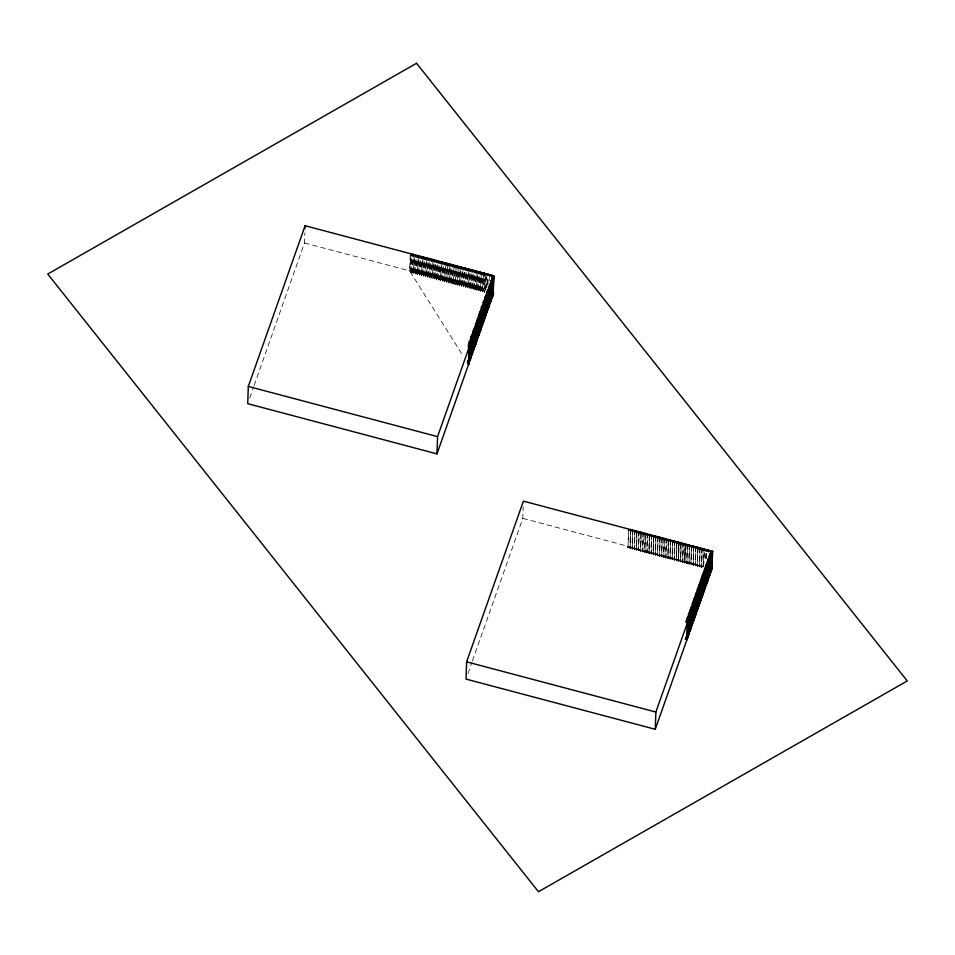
<?xml version="1.0" encoding="UTF-8"?>
<svg xmlns="http://www.w3.org/2000/svg" width="955" height="955" viewBox="0 0 955 955"><rect width="100%" height="100%" fill="white"/><g stroke="black" fill="none" stroke-linecap="round" stroke-linejoin="round"><path stroke-width="0.72" stroke-dasharray="4.78 3.58" d="M254.126 385.51L304.502 242.964L304.86 232.913M410.196 255.045L409.647 270.862L463.02 355.845M411.796 258.304L410.972 272.82L409.934 271.172L410.495 255.355M411.295 272.676L410.256 271.017L410.817 255.212M410.972 272.82L411.581 255.57M413.957 257.42L413.085 273.381L412.035 271.721L412.644 254.472M413.408 273.237L412.357 271.578L412.966 254.328M413.085 273.381L413.682 256.131M416.01 259.426L415.186 273.942L414.148 272.282L414.745 255.033M415.509 273.799L414.47 272.139L415.067 254.89M415.186 273.942L415.783 256.692M418.159 258.542L417.287 274.503L416.249 272.844L416.846 255.594M417.61 274.348L416.571 272.7L417.12 256.883M417.287 274.503L417.884 257.253M420.212 260.536L419.388 275.052L418.35 273.393L418.947 256.155M419.711 274.909L418.672 273.249L419.269 256M419.388 275.052L419.997 257.802M422.361 259.653L421.489 275.613L420.451 273.954L421.048 256.704M421.812 275.47L420.773 273.81L421.322 258.005M421.489 275.613L422.098 258.363M424.414 261.658L423.59 276.174L422.552 274.515L423.161 257.265M423.913 276.031L422.874 274.372L423.483 257.122M423.59 276.174L424.199 258.924M426.575 260.775L425.703 276.723L424.653 275.076L425.214 259.259M426.014 276.58L424.975 274.933L425.536 259.115M425.703 276.723L426.3 259.485M428.628 262.768L427.804 277.284L426.754 275.625L427.363 258.375M428.127 277.141L427.076 275.482L427.685 258.232M427.804 277.284L428.401 260.035M430.729 263.329L429.905 277.845L428.867 276.186L429.416 260.381M430.228 277.702L429.189 276.043L429.738 260.226M429.905 277.845L430.502 260.596M432.878 262.446L432.006 278.406L430.968 276.747L431.565 259.497M432.329 278.251L431.29 276.604L431.887 259.354M432.006 278.406L432.603 261.157M434.931 264.44L434.107 278.956L433.069 277.308L433.618 261.491M434.43 278.812L433.391 277.153L433.94 261.348M434.107 278.956L434.716 261.706M437.032 265.001L436.208 279.517L435.17 277.857L435.778 260.608M436.531 279.373L435.492 277.714L436.101 260.464M436.208 279.517L436.817 262.267M439.133 265.562L438.309 280.078L437.271 278.418L437.82 262.613M438.632 279.934L437.593 278.275L438.142 262.458M438.309 280.078L438.918 262.828M441.294 264.678L440.422 280.639L439.372 278.979L439.98 261.73M440.744 280.484L439.694 278.836L440.303 261.586M440.422 280.639L441.019 263.389M443.347 266.672L442.523 281.188L441.485 279.529L442.034 263.723M442.845 281.045L441.807 279.385L442.356 263.58M442.523 281.188L443.12 263.938M445.496 265.788L444.624 281.749L443.586 280.09L444.182 262.84M444.946 281.606L443.908 279.946L444.505 262.697M444.624 281.749L445.221 264.499M447.597 266.35L446.725 282.31L445.687 280.651L446.283 263.401M447.047 282.167L446.009 280.507L446.606 263.258M446.725 282.31L447.322 265.06M449.698 266.911L448.826 282.859L447.788 281.212L448.384 263.962M449.148 282.716L448.11 281.057L448.707 263.819M448.826 282.859L449.435 265.621M451.751 268.904L450.927 283.42L449.889 281.761L450.497 264.511M451.249 283.277L450.211 281.618L450.82 264.368M450.927 283.42L451.536 266.17M453.912 268.021L453.028 283.981L451.99 282.322L452.598 265.072M453.35 283.838L452.312 282.179L452.873 266.361M453.028 283.981L453.637 266.732M456.013 268.582L455.141 284.542L454.091 282.883L454.699 265.633M455.463 284.387L454.413 282.74L455.022 265.49M455.141 284.542L455.738 267.293M458.114 269.143L457.242 285.091L456.204 283.432L456.753 267.627M457.564 284.948L456.526 283.289L457.075 267.484M457.242 285.091L457.839 267.842M460.214 269.692L459.343 285.652L458.305 283.993L458.901 266.743M459.665 285.509L458.627 283.85L459.224 266.6M459.343 285.652L459.94 268.403M462.268 271.697L461.444 286.214L460.406 284.554L460.955 268.737M461.766 286.07L460.728 284.411L461.277 268.594M461.444 286.214L462.053 268.964M464.369 272.247L463.545 286.763L462.507 285.115L463.115 267.866M463.867 286.619L462.829 284.972L463.426 267.722M463.545 286.763L464.154 269.525M466.47 272.808L465.646 287.324L464.608 285.664L465.157 269.859M465.968 287.18L464.93 285.521L465.479 269.716M465.646 287.324L466.255 270.074M468.63 271.924L467.759 287.885L466.709 286.225L467.317 268.976M468.081 287.742L467.031 286.082L467.64 268.832M467.759 287.885L468.356 270.635M470.684 273.918L469.86 288.446L468.821 286.787L469.371 270.969M470.182 288.303L469.132 286.643L469.693 270.826M469.86 288.446L470.457 271.196M472.785 274.479L471.961 288.995L470.922 287.348L471.519 270.098M472.283 288.852L471.245 287.192L471.842 269.955M471.961 288.995L472.558 271.757M474.886 275.04L474.062 289.556L473.023 287.897L473.573 272.091M474.384 289.413L473.346 287.753L473.895 271.948M474.062 289.556L474.659 272.306M477.034 274.157L476.163 290.117L475.124 288.458L475.721 271.208M476.485 289.974L475.447 288.315L476.044 271.065M476.163 290.117L476.772 272.867M479.088 276.15L478.264 290.678L477.225 289.019L477.834 271.769M478.586 290.523L477.548 288.876L478.157 271.626M478.264 290.678L478.873 273.428M481.248 275.279L480.365 291.227L479.326 289.568L479.935 272.33M480.687 291.084L479.649 289.425L480.258 272.175M480.365 291.227L480.974 273.978M483.349 275.828L482.478 291.788L481.427 290.129L482.036 272.879M482.8 291.645L481.75 289.986L482.359 272.736M482.478 291.788L483.075 274.539M485.176 275.1L484.579 292.349L483.54 290.69L484.137 273.44M484.901 292.206L483.863 290.547L484.412 274.73M484.949 290.762L485.45 276.389M485.689 289.807L486.143 276.878M486.059 288.231L486.465 276.723M486.883 287.157L487.181 278.526M487.301 284.136L487.504 278.382M487.993 284.614L488.244 277.428M489.235 280.531L489.33 277.654M472.427 660.92L522.803 518.386L523.209 506.89M630.407 529.524L629.978 547.048L628.044 547.919L628.545 529.034M628.044 547.919L628.593 532.102M632.508 530.085L632.079 547.609L630.145 548.468L630.575 529.798M630.145 548.468L630.694 532.663M634.609 530.634L634.18 548.158L632.246 549.03L632.676 530.359M632.246 549.03L632.795 533.224M636.663 532.627L636.281 548.719L634.347 549.591L634.777 530.908M634.347 549.591L634.896 533.773M638.811 531.756L638.382 549.28L636.448 550.14L636.889 531.469M636.448 550.14L637.009 534.334M640.865 533.75L640.483 549.829L638.549 550.701L638.99 532.031M638.549 550.701L639.11 534.895M643.013 532.866L642.596 550.39L640.662 551.262L641.091 532.592M640.662 551.262L641.211 535.445M645.067 534.86L644.697 550.951L642.763 551.823L643.192 533.141M642.763 551.823L643.312 536.006M647.227 533.988L646.798 551.513L644.864 552.372L645.293 533.702M644.864 552.372L645.413 536.567M649.281 535.982L648.899 552.062L646.965 552.933L647.395 534.263M646.965 552.933L647.514 537.128M651.429 535.098L651 552.623L649.066 553.494L649.496 534.812M649.066 553.494L649.615 537.677M653.483 537.092L653.101 553.184L651.167 554.055L651.608 535.373M651.167 554.055L651.728 538.238M655.631 536.209L655.202 553.733L653.28 554.604L653.698 537.08M653.28 554.604L653.781 540.232M657.744 536.77L657.315 554.294L655.381 555.165L655.81 536.495M655.381 555.165L655.93 539.348M659.845 537.331L659.416 554.855L657.482 555.726L657.911 538.202M657.482 555.726L657.983 541.354M661.946 537.892L661.517 555.416L659.583 556.276L660.012 538.751M659.583 556.276L660.132 540.47M664.047 538.441L663.618 555.965L661.684 556.837L662.113 538.166M661.684 556.837L662.233 541.031M666.148 539.002L665.719 556.526L663.785 557.398L664.226 538.727M663.785 557.398L664.346 541.581M668.202 540.996L667.82 557.087L665.886 557.959L666.315 540.435M665.886 557.959L666.447 542.142M670.35 540.124L669.933 557.648L667.999 558.508L668.428 539.838M667.999 558.508L668.548 542.703M672.63 540.948L672.034 558.198L670.1 559.069L670.529 540.399M670.1 559.069L670.649 543.264M674.564 541.234L674.135 558.759L672.201 559.63L672.63 542.106M672.201 559.63L672.75 543.813M676.617 543.228L676.236 559.32L674.302 560.179L674.731 541.509M674.302 560.179L674.851 544.374M678.945 542.631L678.337 559.869L676.403 560.74L676.832 542.07M676.403 560.74L676.952 544.935M678.337 559.869L678.766 542.345M680.82 544.35L680.438 560.43L678.504 561.301L678.933 543.777M678.504 561.301L679.065 545.484M682.968 543.467L682.538 560.991L680.605 561.862L681.046 543.18M680.605 561.862L681.166 546.045M685.201 545.735L684.651 561.552L682.718 562.411L683.147 543.741M682.718 562.411L683.267 546.606M684.651 561.552L685.022 545.46M687.182 544.577L686.752 562.101L684.819 562.973L685.248 545.448M684.819 562.973L685.32 548.6M689.283 545.138L688.853 562.662L686.92 563.534L687.349 544.863M686.92 563.534L687.469 547.716M691.551 545.974L690.954 563.223L689.021 564.095L689.45 545.412M689.021 564.095L689.57 548.277M690.954 563.223L691.384 545.699M693.485 546.26L693.055 563.784L691.122 564.644L691.551 547.12M695.586 546.809L695.156 564.333L693.223 565.205L693.664 546.535M693.223 565.205L693.724 550.832M697.866 547.645L697.257 564.894L695.336 565.766L695.765 547.084M695.336 565.766L695.885 549.949M697.257 564.894L697.687 547.37M699.8 547.931L699.37 565.456L697.437 566.315L697.866 548.791M701.901 548.48L701.471 566.005L699.538 566.876L699.967 548.206M699.538 566.876L700.087 551.071M703.572 566.566L701.459 567.163L702.068 549.913M701.639 567.437L702.14 553.064M701.459 567.163L703.393 566.291L703.954 550.486M703.62 565.133L704.169 549.316M703.62 566.279L704.289 552.181M705.805 558.221L706.008 552.479M705.972 558.496L706.223 552.468M706.199 558.496L706.402 552.742M249.685 398.08L253.636 386.906M467.986 673.502L471.937 662.316M627.865 547.633L629.799 546.773M629.966 548.194L631.9 547.322M632.067 548.755L634.001 547.884M634.18 549.316L636.114 548.445M636.281 549.865L638.215 549.006M638.382 550.426L640.316 549.555M640.483 550.987L642.417 550.116M642.584 551.536L644.518 550.677M644.685 552.097L646.619 551.226M646.798 552.659L648.72 551.787M648.899 553.22L650.833 552.348M651 553.769L653.101 553.184M653.101 554.33L655.035 553.458M655.202 554.891L657.136 554.019M657.303 555.452L659.416 554.855M659.404 556.001L661.338 555.142M661.517 556.562L663.45 555.691M663.618 557.123L665.719 556.526M665.719 557.672L667.652 556.813M667.82 558.233L669.753 557.362M669.921 558.794L672.034 558.198M672.022 559.355L673.955 558.484M674.123 559.905L676.056 559.045M676.236 560.466L678.169 559.594M678.337 561.027L680.27 560.155M680.438 561.588L682.371 560.716M682.538 562.137L684.472 561.277M684.639 562.698L686.573 561.827M686.74 563.259L688.674 562.388M688.853 563.808L690.775 562.949M692.888 563.498L691.122 564.644M693.055 564.93L694.989 564.059M695.156 565.491L697.09 564.62M699.191 565.181L697.437 566.315M699.358 566.601L701.292 565.73M304.502 242.964L485.2 290.905M522.803 518.386L703.453 566.303"/><path stroke-width="1.43" d="M436.96 453.876L437.569 436.626L494.356 275.923L305.111 225.726L248.312 386.429L247.715 403.667L436.96 453.876L493.759 293.173M305.003 228.591L305.111 225.726M468.416 347.835L468.893 343.382L469.932 345.042L469.335 362.279L467.962 360.775M468.595 352.001L468.893 343.382M468.38 364.213L468.977 346.963L468.26 345.161L469.299 346.82L468.702 364.07L467.341 362.554M468.511 364.595L469.12 347.345M469.012 362.434L469.609 345.185L468.571 343.525M470.314 342.475L470.791 338.022L469.645 360.644L470.242 343.394L469.203 341.735L470.242 343.394M470.266 358.853L470.875 341.615L470.158 339.813L471.197 341.46L470.588 358.71L469.227 357.206L470.588 358.71M470.469 338.166L471.507 339.825L470.899 357.075L471.83 339.682L470.791 338.022M471.448 351.703L471.746 343.072M472.14 338.034L471.531 355.284L472.462 337.891L471.09 336.387L472.462 337.891M472.427 339.849L472.677 332.662L473.394 334.465L472.797 351.715L473.716 334.322L472.677 332.662M472.761 336.256L472.164 353.505L473.083 336.112L471.722 334.596L473.083 336.112M473.214 340.744L473.322 337.867M474.026 332.686L472.988 331.027L474.026 332.686L473.429 349.936L474.575 327.314L475.292 329.105L475.005 346.211L475.614 328.962L474.575 327.314M474.659 330.896L474.062 348.145L474.981 330.752L473.62 329.236L474.981 330.752M475.315 344.576L475.924 327.326L475.208 325.524L476.247 327.183L475.638 344.433L474.277 342.917L475.638 344.433M476.211 329.141L476.461 321.954L477.178 323.757L476.581 341.007L477.5 323.614L476.461 321.954M476.557 325.536L475.948 342.785L476.879 325.392L475.506 323.888L476.879 325.392M478.36 316.594L479.398 318.254L478.801 335.503L479.076 318.397L478.36 316.594L477.214 339.216L477.81 321.966L476.772 320.307L477.81 321.966M478.443 320.188L477.846 337.425L478.765 320.032L477.405 318.528L478.765 320.032M655.261 729.286L655.87 712.036L712.657 551.345L523.412 501.136L466.613 661.839L466.016 679.089L655.261 729.286L712.06 568.583M480.246 311.235L481.296 312.894L480.687 330.144L480.974 313.037L480.246 311.235L479.1 333.856L479.708 316.606L478.67 314.959L479.708 316.606M480.341 314.828L479.732 332.077L480.663 314.684L479.303 313.168L480.663 314.684M481.01 322.038L481.26 314.852M480.998 328.508L481.595 311.258L480.878 309.456L481.917 311.115L481.32 328.353L479.959 326.849L481.32 328.353M481.989 310.196L482.144 305.887L482.86 307.689L482.263 324.927L483.182 307.534L482.144 305.887M482.227 309.468L481.63 326.717L482.55 309.325L481.189 307.808L482.55 309.325M482.896 323.148L483.493 305.898L482.776 304.096L483.815 305.755L483.218 323.005L481.845 321.489L483.218 323.005M483.887 304.836L484.042 300.527L484.758 302.329L484.149 319.579L485.08 302.186L484.042 300.527M484.125 304.108L483.517 321.358L484.448 303.965L483.087 302.46L484.448 303.965M484.794 311.33L485.092 302.699M484.782 317.788L485.391 300.538L484.663 298.736L485.713 300.395L485.104 317.645L483.743 316.129L485.104 317.645M485.785 299.476L485.928 295.167L486.644 296.969L486.047 314.219L487.038 295.907M486.011 298.76L485.415 316.01L486.334 298.617L484.973 297.101L486.334 298.617M486.573 300.371L486.716 296.05M486.68 312.428L487.277 295.191L486.561 293.388L487.599 295.035L487.002 312.285L485.641 310.781L487.002 312.285M487.671 294.128L487.504 289.962L488.865 291.466L487.826 289.807M487.91 293.4L487.313 310.65L488.232 293.257L486.871 291.741L488.232 293.257M488.614 290.702L487.933 308.859L488.936 290.559M488.566 307.08L489.175 289.831L488.459 288.028L489.497 289.687L488.888 306.937L487.528 305.421L488.888 306.937M489.808 288.04L489.199 305.29L490.13 287.897L488.757 286.381L490.13 287.897M490.5 285.342L489.831 303.511L490.822 285.199M490.464 301.72L491.061 284.471L490.345 282.668L491.383 284.327L490.786 301.577L489.426 300.061L490.786 301.577M491.694 282.68L491.097 299.93L492.016 282.537L490.655 281.033L492.016 282.537M492.398 279.982L491.73 298.151L492.72 279.839M492.35 296.36L492.959 279.111L492.243 277.308L493.281 278.967L492.673 296.217L491.312 294.701L492.673 296.217M493.592 277.332L492.983 294.582L493.914 277.189L492.553 275.673L493.914 277.189M686.812 640.017L687.421 622.767M685.439 639.301L687.373 638.441L687.803 620.917L685.869 621.777L687.803 620.917M687.373 638.441L687.97 621.192M686.072 637.522L688.006 636.651L688.436 619.127L686.502 619.998L688.436 619.127M686.705 635.732L688.639 634.86L689.068 617.336L687.134 618.207L689.068 617.336M688.639 634.86L689.235 617.622M689.689 615.557L689.271 633.081L689.868 615.832L687.767 616.429L689.868 615.832M690.322 613.767L689.892 631.291L690.501 614.041L688.388 614.638L690.501 614.041M690.954 611.988L689.021 612.847L690.954 611.988L690.525 629.512L688.591 630.372M690.525 629.512L691.134 612.262M691.587 610.197L691.157 627.722L691.766 610.472L689.653 611.069L691.766 610.472M692.22 608.419L691.79 625.943L692.387 608.693L690.286 609.278L692.387 608.693M690.489 625.024L692.423 624.152L692.853 606.628L690.919 607.499L692.853 606.628M693.485 604.837L693.055 622.362L693.652 605.124L691.551 605.709L693.652 605.124M694.118 603.059L693.688 620.583L694.285 603.333L692.184 603.93L694.285 603.333M694.739 601.268L692.805 602.139L694.739 601.268L694.309 618.792L692.387 619.664M694.309 618.792L694.918 601.543M695.371 599.489L694.942 617.014L695.55 599.764L693.437 600.349L695.55 599.764M696.004 597.699L695.574 615.223L696.183 597.973L694.07 598.57L696.183 597.973M696.637 595.908L696.207 613.432L696.804 596.195L694.703 596.78L696.804 596.195M697.269 594.129L695.336 595.001L697.269 594.129L696.661 611.379M697.902 592.339L697.472 609.863L698.069 592.613L695.968 593.21L698.069 592.613M698.535 590.56L698.105 608.084L698.702 590.835L696.601 591.42L698.702 590.835M699.155 588.769L698.726 606.294L699.335 589.044L697.222 589.641L699.335 589.044M699.788 586.991L699.358 604.515L699.967 587.265L697.854 587.85L699.967 587.265M700.421 585.2L699.991 602.724L700.6 585.475L698.487 586.072L700.6 585.475M701.054 583.41L700.624 600.934L701.233 583.696L699.12 584.281L701.233 583.696M701.686 581.631L699.752 582.502L701.686 581.631L701.077 598.881M702.319 579.84L701.889 597.364L702.486 580.115L700.385 580.712L702.486 580.115M702.952 578.062L702.522 595.586L703.119 578.336L701.018 578.921L703.119 578.336M703.572 576.271L703.143 593.795L703.751 576.545L701.639 577.142L703.751 576.545M704.205 574.492L703.775 592.016L704.384 574.767L702.271 575.352L704.384 574.767M704.838 572.702L704.408 590.226L705.017 572.976L702.904 573.573L705.017 572.976M705.47 570.911L705.041 588.435L705.65 571.197L703.537 571.782L705.65 571.197M706.103 569.132L704.169 570.004L706.103 569.132L705.494 586.382M706.736 567.342L706.306 584.866L706.903 567.616L704.802 568.213L706.903 567.616M707.369 565.563L706.939 583.087L707.536 565.838L705.435 566.422L707.536 565.838M707.989 563.772L707.571 581.297L708.168 564.047L706.067 564.644L708.168 564.047M708.622 561.994L708.192 579.518L708.801 562.268L706.688 562.853L708.801 562.268M709.255 560.203L708.825 577.727L709.434 560.478L707.321 561.074L709.434 560.478M709.887 558.412L709.458 575.937L710.066 558.699L707.953 559.284L710.066 558.699M710.52 556.634L710.09 574.158L710.687 556.908L708.586 557.505L710.687 556.908M711.153 554.843L710.723 572.367L711.32 555.118L709.219 555.715L711.32 555.118M711.785 553.064L711.356 570.589L711.952 553.339L709.851 553.924L711.952 553.339M712.406 551.274L711.988 568.798L712.585 551.548L710.484 552.145L712.585 551.548M486.644 296.969L485.928 295.167M686.526 635.457L688.46 634.586M685.893 637.248L688.006 636.651M685.272 639.026L687.194 638.155M248.312 386.429L437.569 436.626M466.613 661.839L655.87 712.036M481.547 323.136L482.585 324.784M479.649 328.484L480.687 330.144M479.422 333.713L478.061 332.209L479.1 333.856M477.751 333.844L478.801 335.503M477.536 339.073L476.175 337.557L477.214 339.216M475.865 339.204L476.903 340.863M473.967 344.552L475.005 346.211M472.08 349.912L473.119 351.571M470.182 355.272L471.221 356.931M468.917 358.841L469.967 360.501M468.595 358.985L469.645 360.644M468.284 360.632L469.335 362.279M467.663 362.411L468.702 364.07M416.547 63.269L47.75 274.049L538.453 891.731L907.25 680.951L416.547 63.269M410.865 253.779L411.903 255.427L410.865 253.779M412.966 254.328L414.004 255.988L412.966 254.328M415.067 254.89L416.105 256.549L415.067 254.89M417.168 255.451L418.206 257.11L417.168 255.451M419.269 256L420.307 257.659L419.269 256M421.37 256.561L422.42 258.22L421.37 256.561M423.483 257.122L424.521 258.781L423.483 257.122M425.584 257.683L426.622 259.33L425.584 257.683M427.685 258.232L428.723 259.891L427.685 258.232M429.786 258.793L430.824 260.452L429.786 258.793M431.887 259.354L432.925 261.013L431.887 259.354M433.988 259.915L435.038 261.563L433.988 259.915M436.101 260.464L437.139 262.124L436.101 260.464M438.202 261.025L439.24 262.685L438.202 261.025M440.303 261.586L441.341 263.246L440.303 261.586M442.404 262.136L443.442 263.795L442.404 262.136M444.505 262.697L445.543 264.356L444.505 262.697M446.606 263.258L447.644 264.917L446.606 263.258M448.707 263.819L449.757 265.466L448.707 263.819M450.82 264.368L451.858 266.027L450.82 264.368M452.921 264.929L453.959 266.588L452.921 264.929M455.022 265.49L456.06 267.149L455.022 265.49M457.123 266.051L458.161 267.698L457.123 266.051M459.224 266.6L460.262 268.26L459.224 266.6M461.325 267.161L462.375 268.821L461.325 267.161M463.426 267.722L464.476 269.37L463.426 267.722M465.539 268.271L466.577 269.931L465.539 268.271M467.64 268.832L468.678 270.492L467.64 268.832M469.741 269.394L470.779 271.053L469.741 269.394M471.842 269.955L472.88 271.602L471.842 269.955M473.943 270.504L474.981 272.163L473.943 270.504M476.044 271.065L477.094 272.724L476.044 271.065M478.157 271.626L479.195 273.285L478.157 271.626M480.258 272.175L481.296 273.834L480.258 272.175M482.359 272.736L483.397 274.395L482.359 272.736M484.46 273.297L485.498 274.956L484.46 273.297M486.561 273.858L487.599 275.506L486.561 273.858M488.662 274.407L489.7 276.067L488.662 274.407M490.763 274.968L491.813 276.628L490.763 274.968M491.61 279.099L492.649 280.758L491.61 279.099M489.712 284.459L490.751 286.118L489.712 284.459M630.407 529.524L628.474 530.395L630.407 529.524M632.508 530.085L630.575 530.944L632.508 530.085M634.609 530.634L632.676 531.505L634.609 530.634M636.71 531.195L634.777 532.066L636.71 531.195M638.811 531.756L636.878 532.615L638.811 531.756M640.912 532.305L638.979 533.177L640.912 532.305M643.013 532.866L641.091 533.738L643.013 532.866M645.126 533.427L643.192 534.299L645.126 533.427M647.227 533.988L645.293 534.848L647.227 533.988M649.328 534.537L647.395 535.409L649.328 534.537M651.429 535.098L649.496 535.97L651.429 535.098M653.53 535.66L651.597 536.519L653.53 535.66M655.631 536.209L653.698 537.08L655.631 536.209M657.744 536.77L655.81 537.641L657.744 536.77M659.845 537.331L657.911 538.202L659.845 537.331M661.946 537.892L660.012 538.751L661.946 537.892M664.047 538.441L662.113 539.312L664.047 538.441M666.148 539.002L664.214 539.873L666.148 539.002M668.249 539.563L666.315 540.435L668.249 539.563M670.35 540.124L668.416 540.984L670.35 540.124M672.463 540.673L670.529 541.545L672.463 540.673M674.564 541.234L672.63 542.106L674.564 541.234M676.665 541.795L674.731 542.655L676.665 541.795M678.766 542.345L676.832 543.216L678.766 542.345M680.867 542.906L678.933 543.777L680.867 542.906M682.968 543.467L681.034 544.338L682.968 543.467M685.069 544.028L683.147 544.887L685.069 544.028M687.182 544.577L685.248 545.448L687.182 544.577M689.283 545.138L687.349 546.009L689.283 545.138M691.384 545.699L689.45 546.57L691.384 545.699M693.485 546.26L691.551 547.12L693.485 546.26M695.586 546.809L693.652 547.681L695.586 546.809M697.687 547.37L695.753 548.242L697.687 547.37M699.8 547.931L697.866 548.791L699.8 547.931M701.901 548.48L699.967 549.352L701.901 548.48M704.002 549.041L702.068 549.913L704.002 549.041M706.103 549.602L704.169 550.474L706.103 549.602M708.204 550.164L706.27 551.023L708.204 550.164M710.305 550.713L708.371 551.584L710.305 550.713"/></g></svg>
